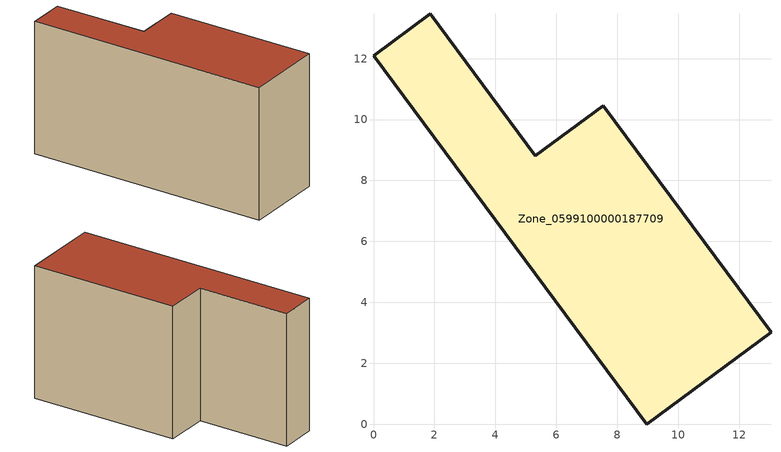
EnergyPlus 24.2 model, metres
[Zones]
Zone_0599100000187709
 floor ground (C_G): 8.97,0 0,12.09 1.86,13.47 5.31,8.81 7.54,10.46 13.05,3.02 z0
 wall outside (C_F): 8.97,0 13.05,3.02 7.54,10.46 5.31,8.81 1.86,13.47 0,12.09 8.97,0 z0:8.28
 roof outside (C_R): 0,12.09 8.97,0 13.05,3.02 7.54,10.46 5.31,8.81 1.86,13.47 z8.28
[BUILDING]
Pand.0599100000187709: North Axis=0; Terrain=City; Loads Convergence Tolerance Value=0.04; Temperature Convergence Tolerance Value=0.4; Solar Distribution=FullExterior; Maximum Number of Warmup Days=25; Minimum Number of Warmup Days=1
[Site:Location]
Rotterdam.The.Hague.AP_ZH_NLD Design_Conditions: Latitude=51.96; Longitude=4.45; Time Zone=1; Elevation=-4.5
[SITE:GROUNDTEMPERATURE:BUILDINGSURFACE]
18, 18, 18, 18, 18, 18, 18, 18, 18, 18, 18, 18
[MATERIAL] Thermal Absorptance=0.9; Solar Absorptance=0.7; Visible Absorptance=0.7
Name | Roughness | Thickness | Conductivity | Density | Specific Heat
G.TI.1975-1991 | MediumSmooth | 0.15 | 0.288461 | 540 | 1210
F.TI.1975-1991 | Rough | 0.3 | 0.230769 | 1920 | 840
R.TI.1975-1991 | MediumRough | 0.2 | 0.153846 | 1500 | 1000
[CONSTRUCTION]
C_G: G.TI.1975-1991
C_F: F.TI.1975-1991
C_R: R.TI.1975-1991
[ZONE]
Zone_0599100000187709: Type=1; Multiplier=1; Ceiling Height=Autocalculate; Volume=Autocalculate; Floor Area=autocalculate; Part of Total Floor Area=Yes
[ZONEINFILTRATION:DESIGNFLOWRATE]
Infil_Zone_0599100000187709: Zone or ZoneList or Space or SpaceList=Zone_0599100000187709; Schedule=AlwaysOn; Design Flow Rate Calculation Method=Flow/Area; Flow Rate per Floor Area=0.003; Constant Term Coefficient=1; Temperature Term Coefficient=0; Velocity Term Coefficient=0; Velocity Squared Term Coefficient=0
[HVACTEMPLATE:ZONE:IDEALLOADSAIRSYSTEM]
Zone_0599100000187709: Maximum Heating Supply Air Temperature=50; Minimum Cooling Supply Air Temperature=13; Maximum Heating Supply Air Humidity Ratio=0.0156; Minimum Cooling Supply Air Humidity Ratio=0.0077; Heating Limit=NoLimit; Cooling Limit=NoLimit; Dehumidification Control Type=ConstantSensibleHeatRatio; Cooling Sensible Heat Ratio=0.7; Dehumidification Setpoint=60; Humidification Control Type=None; Humidification Setpoint=30; Outdoor Air Method=None; Outdoor Air Flow Rate per Person=0.00944; Outdoor Air Flow Rate per Zone Floor Area=0; Outdoor Air Flow Rate per Zone=0; Demand Controlled Ventilation Type=None; Outdoor Air Economizer Type=NoEconomizer; Heat Recovery Type=None; Sensible Heat Recovery Effectiveness=0.7; Latent Heat Recovery Effectiveness=0.65
[ZONECONTROL:THERMOSTAT]
ThermostatControl_Zone_0599100000187709: Zone or ZoneList=Zone_0599100000187709; Control Type Schedule=DualSetpointControlType; Control 1=Thermostat_Zone_0599100000187709; Temperature Difference Between Cutout And Setpoint=0
[THERMOSTATSETPOINT:DUALSETPOINT]
Thermostat_Zone_0599100000187709: Heating Setpoint Temperature Schedule=HeatingSetpoint_Zone_0599100000187709; Cooling Setpoint Temperature Schedule=CoolingSetpoint_Zone_0599100000187709
[SCHEDULE:COMPACT]
HeatingSetpoint_Zone_0599100000187709: Through: 12/31, For: AllDays, Until: 24:00, 21
CoolingSetpoint_Zone_0599100000187709: Through: 12/31, For: AllDays, Until: 24:00, 24
DualSetpointControlType: Through: 12/31, For: AllDays, Until: 24:00, 4
AlwaysOn: Through: 12/31, For: AllDays, Until: 24:00, 1
